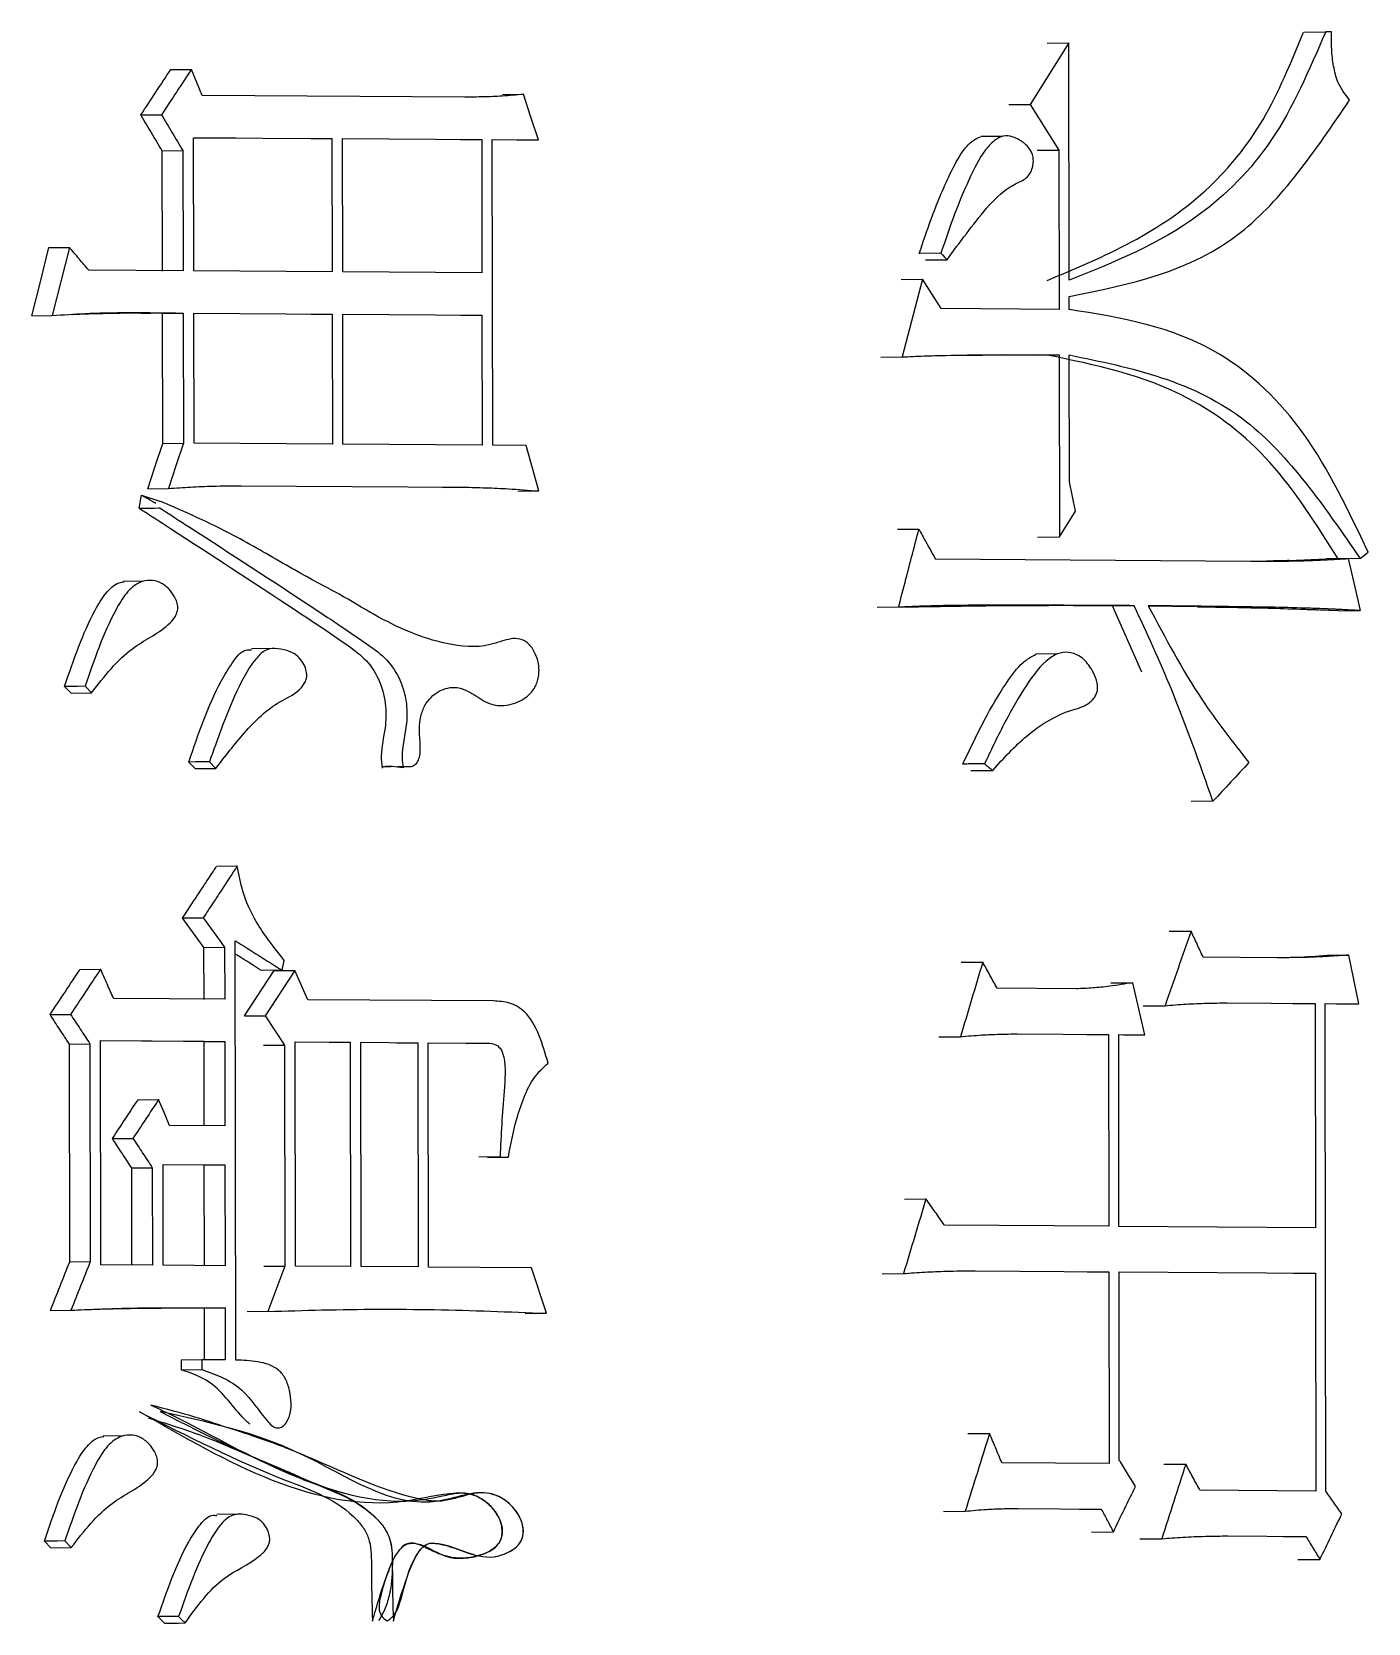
# Model space of a CAD drawing. Header units: millimetres. Extents: x 1726 to 4771, y 590 to 2743.
# Drawn here: x 3167.73 to 3172.18, y 935.71 to 941.01 of the extents above; entities that cross this region are included whole.
import ezdxf

# ---------------------------------------------------------------- set-up
doc = ezdxf.new("R2010")
doc.units = ezdxf.units.MM

msp = doc.modelspace()

# ---------------------------------------------------------------- linework, layer by layer
at = {"color": 7, "linetype": 'Continuous', "lineweight": 25}
for p, q in [((3171.9673, 941.0102), (3172.0406, 941.0108)), ((3172.0604, 941.0107), (3172.0406, 941.0108)), ((3171.1855, 940.9739), (3171.0576, 940.7693)), ((3171.1133, 940.9732), (3171.1855, 940.9739)), ((3171.1866, 940.1843), (3171.1855, 940.9739)), ((3168.1969, 940.885), (3168.2657, 940.8857)), ((3169.1758, 940.7933), (3168.3013, 940.799)), ((3169.3014, 940.8021), (3169.3714, 940.8028)), ((3170.9856, 940.7687), (3171.0576, 940.7693)), ((3171.0576, 940.7693), (3171.1523, 940.6172)), ((3168.0976, 940.7342), (3168.1663, 940.7349)), ((3168.2737, 940.215), (3168.2731, 940.6585)), ((3168.2731, 940.6585), (3168.7334, 940.6556)), ((3168.4134, 940.6565), (3168.2731, 940.6574)), ((3168.6641, 940.6549), (3168.7334, 940.6556)), ((3168.7334, 940.6556), (3168.734, 940.2121)), ((3168.7693, 940.2118), (3168.7686, 940.6553)), ((3168.7686, 940.6553), (3169.232, 940.6523)), ((3169.1621, 940.6516), (3169.232, 940.6523)), ((3169.232, 940.6523), (3169.2326, 940.2088)), ((3169.2669, 940.652), (3169.4204, 940.651)), ((3169.2684, 939.6352), (3169.2669, 940.652)), ((3169.3503, 940.6503), (3169.4204, 940.651)), ((3170.9648, 940.6628), (3170.8925, 940.6621)), ((3168.1689, 940.6148), (3168.2376, 940.6155)), ((3168.1695, 940.2146), (3168.1689, 940.6148)), ((3168.2376, 940.6155), (3168.2382, 940.2153)), ((3171.0802, 940.6165), (3171.1523, 940.6172)), ((3171.1523, 940.6172), (3171.1531, 940.0872)), ((3167.7916, 940.2927), (3167.8599, 940.2934)), ((3170.7602, 940.2739), (3170.6882, 940.2733)), ((3168.2382, 940.2153), (3167.9244, 940.2173)), ((3168.734, 940.2121), (3168.2737, 940.215)), ((3170.7085, 940.2515), (3170.7805, 940.2522)), ((3169.2326, 940.2088), (3168.7693, 940.2118)), ((3170.6275, 940.1871), (3170.6991, 940.1878)), ((3170.6991, 940.1878), (3170.6314, 939.9287)), ((3170.7604, 940.09), (3170.6991, 940.1878)), ((3171.1868, 940.0869), (3171.1867, 940.1302)), ((3167.7347, 940.0659), (3167.8029, 940.0666)), ((3168.1697, 940.074), (3168.2384, 940.0747)), ((3168.1703, 939.6413), (3168.1697, 940.074)), ((3168.2384, 940.0747), (3168.239, 939.642)), ((3168.2746, 939.6418), (3168.2739, 940.0744)), ((3168.2739, 940.0744), (3168.7342, 940.0714)), ((3168.4143, 940.0724), (3168.2739, 940.0733)), ((3168.6649, 940.0707), (3168.7342, 940.0714)), ((3168.7342, 940.0714), (3168.7349, 939.6388)), ((3168.7701, 939.6385), (3168.7695, 940.0712)), ((3168.7695, 940.0712), (3169.2328, 940.0681)), ((3169.1629, 940.0675), (3169.2328, 940.0681)), ((3169.2328, 940.0681), (3169.2334, 939.6355)), ((3171.1531, 940.0872), (3170.7604, 940.09)), ((3170.5599, 939.928), (3170.6314, 939.9287)), ((3171.0808, 939.9351), (3170.9654, 939.9354)), ((3171.0812, 939.9351), (3171.1533, 939.9357)), ((3171.1533, 939.9357), (3171.1542, 939.33)), ((3171.1876, 939.5136), (3171.187, 939.9355)), ((3168.1703, 939.6413), (3168.239, 939.642)), ((3168.7349, 939.6388), (3168.2746, 939.6418)), ((3169.2334, 939.6355), (3168.7701, 939.6385)), ((3169.3801, 939.6345), (3169.2684, 939.6352)), ((3168.1208, 939.4902), (3168.1894, 939.4909)), ((3168.4153, 939.4991), (3168.3752, 939.4993)), ((3168.4309, 939.5001), (3169.1707, 939.4953)), ((3169.1009, 939.4946), (3169.1707, 939.4953)), ((3169.352, 939.4821), (3169.4221, 939.4828)), ((3171.208, 939.4161), (3171.1876, 939.5136)), ((3168.0924, 939.4254), (3168.0995, 939.4687)), ((3168.0995, 939.4687), (3168.1646, 939.4477)), ((3171.1542, 939.33), (3171.208, 939.4161)), ((3170.6867, 939.355), (3170.6151, 939.3543)), ((3171.082, 939.3293), (3171.1542, 939.33)), ((3172.1555, 939.2576), (3172.1819, 939.2791)), ((3170.7413, 939.2573), (3171.7908, 939.2496)), ((3171.9183, 939.2512), (3172.0421, 939.2573)), ((3172.1159, 939.2579), (3172.0425, 939.2573)), ((3172.1555, 939.2576), (3172.116, 939.2573)), ((3168.1079, 939.1827), (3168.0393, 939.182)), ((3170.619, 939.0959), (3170.5475, 939.0952)), ((3171.4034, 939.101), (3171.3306, 939.1003)), ((3171.4285, 938.8796), (3171.3306, 939.1003)), ((3171.6096, 939.0975), (3171.4511, 939.0992)), ((3172.082, 939.0839), (3171.992, 939.0875)), ((3172.0824, 939.0839), (3172.1558, 939.0845)), ((3168.5357, 938.9584), (3168.4661, 938.9577)), ((3171.1488, 938.9407), (3171.0763, 938.94)), ((3167.8652, 938.8103), (3167.8438, 938.8321)), ((3167.8652, 938.8103), (3167.9335, 938.811)), ((3167.9121, 938.8328), (3167.9335, 938.811)), ((3168.2783, 938.5589), (3168.257, 938.5807)), ((3168.3259, 938.5814), (3168.3472, 938.5596)), ((3168.2783, 938.5589), (3168.3472, 938.5596)), ((3168.929, 938.5657), (3168.9132, 938.5656)), ((3168.9532, 938.5661), (3168.9828, 938.5663)), ((3170.8601, 938.5521), (3170.9323, 938.5528)), ((3171.6654, 938.4502), (3171.5927, 938.4495)), ((3168.3497, 938.234), (3168.4186, 938.2347)), ((3168.2365, 938.0616), (3168.3053, 938.0623)), ((3171.5198, 938.0173), (3171.5925, 938.0179)), ((3168.3075, 937.9638), (3168.3764, 937.9645)), ((3168.3078, 937.7907), (3168.3075, 937.9638)), ((3168.3764, 937.9645), (3168.3767, 937.7914)), ((3168.4139, 936.5905), (3168.4119, 937.9859)), ((3172.044, 937.9376), (3172.1178, 937.9383)), ((3167.8951, 937.8907), (3167.9635, 937.8914)), ((3168.4424, 937.7358), (3168.5411, 937.8866)), ((3168.5679, 937.8875), (3168.4987, 937.8868)), ((3168.6103, 937.8873), (3168.5115, 937.7365)), ((3168.5411, 937.8866), (3168.6103, 937.8873)), ((3168.5679, 937.8875), (3168.5749, 937.9199)), ((3168.6528, 937.7896), (3168.6103, 937.8873)), ((3170.8275, 937.9142), (3170.8993, 937.9148)), ((3171.8792, 937.9292), (3171.6327, 937.9311)), ((3171.326, 937.8456), (3171.3985, 937.8463)), ((3168.3767, 937.7914), (3168.0065, 937.7938)), ((3169.2711, 937.7855), (3168.6528, 937.7896)), ((3171.2103, 937.826), (3170.9469, 937.828)), ((3171.713, 937.7791), (3172.0055, 937.7769)), ((3167.7953, 937.7399), (3167.8635, 937.7406)), ((3168.4424, 937.7358), (3168.5115, 937.7365)), ((3168.5115, 937.7365), (3168.5753, 937.6387)), ((3171.4333, 937.7691), (3171.5058, 937.7698)), ((3171.9323, 937.7762), (3172.0055, 937.7769)), ((3172.0055, 937.7769), (3172.0066, 937.0305)), ((3172.0386, 937.7766), (3172.1511, 937.7758)), ((3172.0777, 937.7751), (3172.1511, 937.7758)), ((3171.0147, 937.676), (3171.3181, 937.6738)), ((3171.2458, 937.6731), (3171.3181, 937.6738)), ((3171.3181, 937.6738), (3171.3191, 937.0356)), ((3171.3517, 937.6736), (3171.439, 937.6729)), ((3171.3527, 937.0354), (3171.3517, 937.6736)), ((3171.3665, 937.6723), (3171.439, 937.6729)), ((3167.8598, 937.6421), (3167.9281, 937.6428)), ((3167.8608, 936.9174), (3167.8598, 937.6421)), ((3167.9281, 937.6428), (3167.9291, 936.9181)), ((3167.9638, 937.6534), (3168.3769, 937.6508)), ((3167.9649, 936.9071), (3167.9638, 937.6534)), ((3168.308, 937.6501), (3167.9638, 937.6523)), ((3168.308, 937.6501), (3168.3769, 937.6508)), ((3168.3084, 937.37), (3168.308, 937.6501)), ((3168.3769, 937.6508), (3168.3773, 937.3696)), ((3168.5061, 937.638), (3168.5753, 937.6387)), ((3168.5753, 937.6387), (3168.5763, 936.9031)), ((3168.6117, 936.9029), (3168.6106, 937.6493)), ((3168.6106, 937.6493), (3168.7941, 937.6481)), ((3168.7247, 937.6474), (3168.7941, 937.6481)), ((3168.7941, 937.6481), (3168.7952, 936.9017)), ((3168.8304, 936.9015), (3168.8293, 937.6479)), ((3168.8293, 937.6479), (3169.0192, 937.6466)), ((3168.9495, 937.6459), (3169.0192, 937.6466)), ((3169.0192, 937.6466), (3169.0202, 936.9002)), ((3169.0542, 937.6464), (3169.2503, 937.6451)), ((3169.0553, 936.9), (3169.0542, 937.6464)), ((3169.1803, 937.6444), (3169.0542, 937.6452)), ((3169.1806, 937.6444), (3169.2507, 937.6451)), ((3170.7533, 937.6659), (3170.8251, 937.6666)), ((3168.0881, 937.4568), (3168.1567, 937.4575)), ((3168.3773, 937.3696), (3168.1925, 937.3707)), ((3168.0029, 937.3275), (3168.0714, 937.3282)), ((3169.2928, 937.2662), (3169.2228, 937.2655)), ((3169.2507, 937.2653), (3169.3207, 937.266)), ((3169.2928, 937.2662), (3169.3207, 937.266)), ((3168.0671, 937.2298), (3168.1357, 937.2305)), ((3168.0676, 936.9064), (3168.0671, 937.2298)), ((3168.1357, 937.2305), (3168.1362, 936.906)), ((3168.1718, 936.9058), (3168.1713, 937.2411)), ((3168.1713, 937.2411), (3168.3775, 937.2398)), ((3168.3086, 937.2391), (3168.1713, 937.2399)), ((3168.3086, 937.2391), (3168.3775, 937.2398)), ((3168.3091, 936.9049), (3168.3086, 937.2391)), ((3168.3775, 937.2398), (3168.378, 936.9044)), ((3170.6387, 937.1259), (3170.7103, 937.1266)), ((3171.3191, 937.0356), (3170.7716, 937.0396)), ((3172.0066, 937.0305), (3171.3527, 937.0354)), ((3167.8608, 936.9174), (3167.9291, 936.9181)), ((3168.1362, 936.906), (3167.9649, 936.9071)), ((3168.378, 936.9044), (3168.1718, 936.9058)), ((3168.5072, 936.9024), (3168.5763, 936.9031)), ((3168.5763, 936.9031), (3168.52, 936.7521)), ((3168.7952, 936.9017), (3168.6117, 936.9029)), ((3169.0202, 936.9002), (3168.8304, 936.9015)), ((3169.398, 936.8977), (3169.0553, 936.9)), ((3169.447, 936.7459), (3169.398, 936.8977)), ((3170.5643, 936.8776), (3170.6358, 936.8783)), ((3170.8737, 936.8874), (3171.3193, 936.8842)), ((3171.2469, 936.8835), (3171.3193, 936.8842)), ((3171.3193, 936.8842), (3171.3202, 936.246)), ((3171.3529, 936.8839), (3172.0068, 936.8791)), ((3171.3538, 936.2566), (3171.3529, 936.8839)), ((3171.9336, 936.8784), (3172.0068, 936.8791)), ((3172.0068, 936.8791), (3172.0078, 936.1543)), ((3167.7967, 936.7556), (3167.865, 936.7563)), ((3168.3093, 936.7631), (3168.237, 936.7634)), ((3168.3782, 936.7638), (3168.3093, 936.7631)), ((3168.3095, 936.5912), (3168.3093, 936.7631)), ((3168.3782, 936.7638), (3168.3784, 936.5907)), ((3168.52, 936.7521), (3168.4509, 936.7514)), ((3169.3768, 936.7453), (3169.447, 936.7459)), ((3168.3003, 936.5912), (3168.2315, 936.5905)), ((3168.2315, 936.5905), (3168.2316, 936.5581)), ((3168.3003, 936.5912), (3168.3003, 936.5588)), ((3168.3784, 936.5907), (3168.3003, 936.5912)), ((3168.2316, 936.5581), (3168.3003, 936.5588)), ((3168.5547, 936.3644), (3168.5551, 936.3644)), ((3168.0406, 936.3383), (3167.9722, 936.3376)), ((3170.8501, 936.3456), (3170.9219, 936.3462)), ((3171.3202, 936.246), (3170.9627, 936.2486)), ((3171.5023, 936.2434), (3171.575, 936.2441)), ((3172.0078, 936.1543), (3171.6219, 936.1572)), ((3170.7692, 936.0865), (3170.8409, 936.0872)), ((3171.017, 936.0968), (3171.2935, 936.0947)), ((3171.2212, 936.0941), (3171.2935, 936.0947)), ((3168.4193, 936.0772), (3168.3503, 936.0765)), ((3167.7979, 935.9659), (3167.7764, 935.9877)), ((3167.8446, 935.9884), (3167.8661, 935.9666)), ((3171.2616, 936.0181), (3171.334, 936.0187)), ((3171.4225, 935.9952), (3171.495, 935.9959)), ((3171.7155, 936.0051), (3171.9749, 936.0031)), ((3171.9017, 936.0025), (3171.9749, 936.0031)), ((3167.7979, 935.9659), (3167.8661, 935.9666)), ((3171.9482, 935.9264), (3172.0214, 935.9271)), ((3168.176, 935.7147), (3168.1546, 935.7365))]:
    msp.add_line(p, q, dxfattribs=at)
at = {"color": 7, "linetype": 'Continuous', "lineweight": 25, "flags": 128}
for points in [[(3168.3013, 940.799), (3168.2835, 940.8424), (3168.2657, 940.8857)], [(3169.4204, 940.651), (3169.3959, 940.7269), (3169.3714, 940.8028)], [(3167.7347, 940.0659), (3167.7632, 940.1793), (3167.7916, 940.2927)], [(3167.8599, 940.2934), (3167.8314, 940.18), (3167.8029, 940.0666)], [(3170.7602, 940.2739), (3170.7654, 940.2684), (3170.7729, 940.2603), (3170.7805, 940.2522)], [(3168.1208, 939.4902), (3168.1455, 939.5657), (3168.1703, 939.6413)], [(3168.239, 939.642), (3168.2142, 939.5664), (3168.1894, 939.4909)], [(3169.4221, 939.4828), (3169.4011, 939.5586), (3169.3801, 939.6345)], [(3168.0924, 939.4254), (3168.1233, 939.4257), (3168.1421, 939.4259), (3168.161, 939.4261)], [(3172.1159, 939.2579), (3172.1268, 939.2105), (3172.1377, 939.1631), (3172.1558, 939.0845)], [(3167.9121, 938.8328), (3167.8867, 938.8325), (3167.8652, 938.8323), (3167.8438, 938.8321)], [(3168.3259, 938.5814), (3168.3008, 938.5811), (3168.2789, 938.5809), (3168.257, 938.5807)], [(3172.1511, 937.7758), (3172.1344, 937.857), (3172.1178, 937.9383)], [(3171.439, 937.6729), (3171.4187, 937.7596), (3171.3985, 937.8463)], [(3172.0409, 936.1541), (3172.04, 936.7879), (3172.0386, 937.7766)], [(3168.1925, 937.3707), (3168.1746, 937.4141), (3168.1567, 937.4575)], [(3167.8446, 935.9884), (3167.8193, 935.9881), (3167.7978, 935.9879), (3167.7764, 935.9877)], [(3168.2233, 935.7372), (3168.1978, 935.737), (3168.1762, 935.7367), (3168.1546, 935.7365)], [(3168.176, 935.7147), (3168.2014, 935.715), (3168.2231, 935.7152), (3168.2447, 935.7154)], [(3168.2233, 935.7372), (3168.234, 935.7263), (3168.2447, 935.7154)]]:
    msp.add_lwpolyline(points, dxfattribs=at)
at = {"color": 7, "linetype": 'Continuous', "lineweight": 25}
for points, knots in [([(3171.1141, 940.1836), (3171.3035, 940.2628), (3171.5696, 940.3741), (3171.8438, 940.7095), (3171.9255, 940.9091), (3171.9669, 941.0102)], [0, 0, 0, 0, 0.549349, 0.771863, 1, 1, 1, 1]), ([(3172.0406, 941.0108), (3171.9859, 940.8843), (3171.8781, 940.6347), (3171.5791, 940.3406), (3171.3348, 940.2433), (3171.1866, 940.1843)], [0, 0, 0, 0, 0.288413, 0.568681, 1, 1, 1, 1]), ([(3172.1203, 940.7831), (3172.1057, 940.8019), (3172.0814, 940.8333), (3172.0657, 940.8967), (3172.0593, 940.9532), (3172.0601, 940.9915), (3172.0604, 941.0107)], [0, 0, 0, 0, 0.328875, 0.550213, 0.774687, 1, 1, 1, 1]), ([(3168.0976, 940.7342), (3168.1142, 940.7594), (3168.1473, 940.8096), (3168.1804, 940.8599), (3168.1969, 940.885)], [0, 0, 0, 0, 0.499999, 1, 1, 1, 1]), ([(3168.2657, 940.8857), (3168.2491, 940.8606), (3168.216, 940.8103), (3168.1828, 940.7601), (3168.1663, 940.7349)], [0, 0, 0, 0, 0.499999, 1, 1, 1, 1]), ([(3169.3714, 940.8028), (3169.3474, 940.8006), (3169.303, 940.7966), (3169.2377, 940.794), (3169.1965, 940.7935), (3169.1758, 940.7933)], [0, 0, 0, 0, 0.368696, 0.68428, 1, 1, 1, 1]), ([(3171.1867, 940.1302), (3171.3881, 940.1705), (3171.7519, 940.2432), (3172.0066, 940.6164), (3172.1203, 940.7831)], [0, 0, 0, 0, 0.55346, 1, 1, 1, 1]), ([(3168.1689, 940.6148), (3168.157, 940.6347), (3168.1333, 940.6745), (3168.1095, 940.7143), (3168.0976, 940.7342)], [0, 0, 0, 0, 0.5, 1, 1, 1, 1]), ([(3168.1663, 940.7349), (3168.1782, 940.715), (3168.2019, 940.6752), (3168.2257, 940.6354), (3168.2376, 940.6155)], [0, 0, 0, 0, 0.5, 1, 1, 1, 1]), ([(3170.6882, 940.2732), (3170.701, 940.3114), (3170.7315, 940.4022), (3170.7794, 940.5182), (3170.8256, 940.6072), (3170.8622, 940.6485), (3170.8834, 940.6577), (3170.8923, 940.6615)], [0, 0, 0, 0, 0.254542, 0.605008, 0.809674, 0.920095, 1, 1, 1, 1]), ([(3170.7805, 940.2522), (3170.7858, 940.2596), (3170.8123, 940.2964), (3170.8827, 940.3889), (3170.9621, 940.4895), (3171.0386, 940.5174), (3171.0575, 940.539), (3171.0655, 940.5586), (3171.0685, 940.5793), (3171.0666, 940.5984), (3171.0595, 940.6163), (3171.0418, 940.6383), (3171.0151, 940.6556), (3170.9825, 940.6682), (3170.9482, 940.659), (3170.9024, 940.6184), (3170.8559, 940.5277), (3170.8053, 940.4077), (3170.7753, 940.3187), (3170.7602, 940.2739)], [0, 0, 0, 0, 0.025946, 0.129765, 0.338783, 0.385933, 0.404152, 0.422428, 0.440778, 0.454644, 0.468541, 0.48998, 0.535407, 0.570955, 0.607001, 0.655235, 0.757864, 0.878395, 1, 1, 1, 1]), ([(3167.9244, 940.2173), (3167.9136, 940.23), (3167.8921, 940.2553), (3167.8706, 940.2807), (3167.8599, 940.2934)], [0, 0, 0, 0, 0.5, 1, 1, 1, 1]), ([(3167.8029, 940.0666), (3167.8393, 940.0691), (3167.8802, 940.072), (3167.9234, 940.0738), (3167.9348, 940.0742), (3167.9461, 940.0746), (3167.9598, 940.075), (3167.9734, 940.0754), (3167.987, 940.0757), (3168.0006, 940.0759), (3168.0143, 940.0761), (3168.0279, 940.0763), (3168.0415, 940.0764), (3168.0551, 940.0765), (3168.0687, 940.0765), (3168.0823, 940.0765), (3168.096, 940.0764), (3168.1096, 940.0763), (3168.1232, 940.0762), (3168.1368, 940.0761), (3168.1481, 940.076), (3168.1571, 940.0759), (3168.1639, 940.0758), (3168.1707, 940.0757), (3168.1775, 940.0756), (3168.1843, 940.0755), (3168.1911, 940.0754), (3168.1979, 940.0753), (3168.2047, 940.0752), (3168.2115, 940.0751), (3168.2183, 940.075), (3168.2272, 940.0748), (3168.2339, 940.0747), (3168.2384, 940.0747)], [0, 0, 0, 0, 0.250151, 0.281419, 0.297053, 0.328322, 0.35959, 0.390858, 0.422126, 0.453395, 0.484663, 0.515931, 0.5472, 0.578468, 0.609736, 0.641004, 0.672273, 0.703541, 0.734809, 0.766077, 0.797346, 0.81298, 0.828614, 0.844248, 0.859882, 0.875516, 0.891151, 0.906785, 0.922419, 0.938053, 0.953687, 0.969321, 1, 1, 1, 1]), ([(3167.868, 940.0706), (3167.868, 940.0706), (3167.8677, 940.0705), (3167.8935, 940.0714), (3168.018, 940.076), (3168.0885, 940.0751), (3168.1304, 940.0746)], [0, 0, 0, 0, 0.001974, 0.024024, 0.419645, 1, 1, 1, 1]), ([(3172.1819, 939.2791), (3172.1163, 939.4176), (3171.9871, 939.6905), (3171.6436, 940.0135), (3171.359, 940.0592), (3171.1868, 940.0869)], [0, 0, 0, 0, 0.289357, 0.569882, 1, 1, 1, 1]), ([(3170.6314, 939.9287), (3170.6556, 939.93), (3170.6918, 939.932), (3170.7763, 939.9343), (3170.8607, 939.9358), (3170.9359, 939.936), (3170.9644, 939.9361), (3170.9719, 939.9361), (3170.9794, 939.9361), (3170.9884, 939.9361), (3170.9974, 939.9362), (3171.005, 939.9362), (3171.0125, 939.9362), (3171.02, 939.9362), (3171.029, 939.9362), (3171.038, 939.9361), (3171.047, 939.9361), (3171.0545, 939.9361), (3171.062, 939.9361), (3171.0695, 939.9361), (3171.0785, 939.936), (3171.086, 939.936), (3171.0919, 939.936), (3171.0964, 939.936), (3171.1009, 939.936), (3171.1054, 939.9359), (3171.1099, 939.9359), (3171.1144, 939.9359), (3171.1189, 939.9359), (3171.1234, 939.9359), (3171.1279, 939.9359), (3171.1324, 939.9358), (3171.1361, 939.9358), (3171.1399, 939.9358), (3171.1454, 939.9358), (3171.1501, 939.9358), (3171.1533, 939.9357)], [0, 0, 0, 0, 0.138343, 0.207516, 0.484205, 0.622549, 0.639842, 0.648489, 0.665782, 0.683074, 0.700367, 0.71766, 0.726307, 0.7436, 0.760893, 0.778185, 0.795478, 0.812771, 0.821418, 0.838711, 0.856004, 0.873296, 0.881943, 0.890589, 0.899236, 0.907882, 0.916529, 0.925175, 0.933822, 0.942468, 0.951115, 0.959761, 0.968407, 0.972731, 0.981377, 1, 1, 1, 1]), ([(3170.8174, 939.9342), (3170.8432, 939.9345), (3170.8843, 939.9352), (3170.917, 939.9354), (3170.9418, 939.9355), (3170.9562, 939.9355), (3170.9662, 939.9355)], [0, 0, 0, 0, 0.402981, 0.641246, 0.750405, 1, 1, 1, 1]), ([(3172.0817, 939.257), (3172.01, 939.3709), (3171.8684, 939.596), (3171.536, 939.8491), (3171.2737, 939.9024), (3171.1145, 939.9348)], [0, 0, 0, 0, 0.287054, 0.56721, 1, 1, 1, 1]), ([(3171.187, 939.9355), (3171.3947, 939.8929), (3171.7706, 939.8158), (3172.0366, 939.4301), (3172.1555, 939.2576)], [0, 0, 0, 0, 0.552698, 1, 1, 1, 1]), ([(3168.1894, 939.4909), (3168.2139, 939.4926), (3168.2629, 939.4962), (3168.3434, 939.4994), (3168.3994, 939.4999), (3168.4309, 939.5001)], [0, 0, 0, 0, 0.303893, 0.607799, 1, 1, 1, 1]), ([(3169.1707, 939.4953), (3169.1957, 939.4948), (3169.2457, 939.4938), (3169.3295, 939.4898), (3169.3883, 939.4853), (3169.4221, 939.4828)], [0, 0, 0, 0, 0.297543, 0.595099, 1, 1, 1, 1]), ([(3168.0924, 939.4254), (3168.1269, 939.4031), (3168.2993, 939.2914), (3168.532, 939.1394), (3168.749, 938.9959), (3168.8496, 938.9227), (3168.8951, 938.8523), (3168.9155, 938.7703), (3168.912, 938.6857), (3168.8942, 938.619), (3168.899, 938.5737), (3168.9004, 938.5602)], [0, 0, 0, 0, 0.1014744, 0.5073486, 0.6876047, 0.7490196, 0.8112742, 0.8658075, 0.9121655, 0.9736821, 1, 1, 1, 1]), ([(3168.1473, 939.4414), (3168.1431, 939.4437), (3168.1309, 939.4507), (3168.1162, 939.459), (3168.1044, 939.4658), (3168.1007, 939.4679), (3168.0995, 939.4687)], [0, 0, 0, 0, 0.26091, 0.769342, 0.919392, 1, 1, 1, 1]), ([(3168.1581, 939.4279), (3168.1926, 939.4056), (3168.3651, 939.2941), (3168.5985, 939.1429), (3168.8156, 938.9978), (3168.9172, 938.9255), (3168.9615, 938.8588), (3168.9831, 938.7826), (3168.9848, 938.6943), (3168.9627, 938.6226), (3168.9687, 938.5723), (3168.9701, 938.5608)], [0, 0, 0, 0, 0.101091, 0.505417, 0.686144, 0.747623, 0.809949, 0.856214, 0.902538, 0.977672, 1, 1, 1, 1]), ([(3168.9828, 938.5663), (3168.9877, 938.5657), (3168.9977, 938.5644), (3169.0094, 938.5711), (3169.0172, 938.5791), (3169.0234, 938.5902), (3169.0286, 938.6141), (3169.027, 938.6446), (3169.0252, 938.6722), (3169.0239, 938.7), (3169.0274, 938.7328), (3169.0415, 938.7694), (3169.0632, 938.7982), (3169.0898, 938.8174), (3169.1189, 938.8283), (3169.159, 938.8311), (3169.2065, 938.8061), (3169.2606, 938.7675), (3169.3231, 938.7675), (3169.3732, 938.788), (3169.4031, 938.818), (3169.4151, 938.8415), (3169.4207, 938.8607), (3169.4231, 938.8812), (3169.4221, 938.9026), (3169.4174, 938.9237), (3169.4097, 938.9434), (3169.3998, 938.9609), (3169.3879, 938.9747), (3169.3741, 938.9846), (3169.3441, 938.9963), (3169.3047, 938.9852), (3169.2256, 938.9588), (3169.078, 938.9722), (3168.9115, 939.0455), (3168.7695, 939.1341), (3168.6942, 939.1732), (3168.6563, 939.1937), (3168.6451, 939.1998), (3168.6414, 939.2018), (3168.6386, 939.2034), (3168.6332, 939.2065), (3168.6131, 939.2178), (3168.5366, 939.2609), (3168.3867, 939.3506), (3168.2457, 939.4123), (3168.1646, 939.4477)], [0, 0, 0, 0, 0.00737, 0.015009, 0.018555, 0.022128, 0.030111, 0.045178, 0.055064, 0.060343, 0.075509, 0.090437, 0.104896, 0.120548, 0.135595, 0.150698, 0.180779, 0.211233, 0.242231, 0.273349, 0.290015, 0.297441, 0.304692, 0.312416, 0.319982, 0.327794, 0.336224, 0.34425, 0.351944, 0.359644, 0.367692, 0.398957, 0.418859, 0.492604, 0.619034, 0.682459, 0.727701, 0.740175, 0.743874, 0.745883, 0.74615, 0.748384, 0.7547, 0.77878, 0.872725, 1, 1, 1, 1]), ([(3170.619, 939.0959), (3170.6272, 939.1273), (3170.6426, 939.1862), (3170.6652, 939.2726), (3170.6795, 939.3275), (3170.6867, 939.355)], [0, 0, 0, 0, 0.364009, 0.682004, 1, 1, 1, 1]), ([(3170.6867, 939.355), (3170.6941, 939.3418), (3170.7068, 939.319), (3170.725, 939.2864), (3170.7358, 939.267), (3170.7413, 939.2573)], [0, 0, 0, 0, 0.404151, 0.702075, 1, 1, 1, 1]), ([(3171.7908, 939.2496), (3171.821, 939.2494), (3171.8588, 939.2492), (3171.9003, 939.2495), (3171.9135, 939.2496), (3171.9211, 939.2497), (3171.9267, 939.2498), (3171.9324, 939.2499), (3171.9371, 939.25), (3171.9418, 939.2501), (3171.9465, 939.2502), (3171.9522, 939.2503), (3171.9578, 939.2505), (3171.9625, 939.2506), (3171.9672, 939.2508), (3171.9719, 939.2509), (3171.9776, 939.2511), (3171.9832, 939.2513), (3171.9889, 939.2515), (3171.9936, 939.2517), (3171.9983, 939.2519), (3172.003, 939.2521), (3172.0086, 939.2523), (3172.0133, 939.2525), (3172.018, 939.2527), (3172.0227, 939.2529), (3172.0284, 939.2532), (3172.034, 939.2535), (3172.0387, 939.2537), (3172.0434, 939.254), (3172.0481, 939.2542), (3172.0537, 939.2545), (3172.0594, 939.2548), (3172.064, 939.255), (3172.0687, 939.2553), (3172.0734, 939.2555), (3172.0791, 939.2558), (3172.0847, 939.2562), (3172.0894, 939.2564), (3172.0941, 939.2567), (3172.0988, 939.257), (3172.1044, 939.2573), (3172.1101, 939.2576), (3172.114, 939.2578), (3172.1159, 939.2579)], [0, 0, 0, 0, 0.278068, 0.347585, 0.382343, 0.399722, 0.417101, 0.434481, 0.45186, 0.460549, 0.477929, 0.495308, 0.512687, 0.530066, 0.538756, 0.556135, 0.573514, 0.590893, 0.608273, 0.625652, 0.634341, 0.651721, 0.6691, 0.686479, 0.695168, 0.712548, 0.729927, 0.747306, 0.764685, 0.773375, 0.790754, 0.808133, 0.825512, 0.842892, 0.851581, 0.86896, 0.88634, 0.903719, 0.921098, 0.929788, 0.947167, 0.964546, 0.982273, 1, 1, 1, 1]), ([(3171.9188, 939.251), (3171.9121, 939.2508), (3171.9, 939.2504), (3171.866, 939.2497), (3171.8507, 939.2495), (3171.8433, 939.2494)], [0, 0, 0, 0, 0.393875, 0.706291, 1, 1, 1, 1]), ([(3167.8438, 938.8321), (3167.8738, 938.9204), (3167.9115, 939.0312), (3167.9783, 939.1425), (3168.0135, 939.1767), (3168.0363, 939.1799), (3168.0418, 939.1807)], [0, 0, 0, 0, 0.632976, 0.794717, 0.950102, 1, 1, 1, 1]), ([(3167.9335, 938.811), (3167.9763, 938.8658), (3168.0519, 938.9628), (3168.1604, 939.0087), (3168.2079, 939.0562), (3168.2181, 939.0765), (3168.2216, 939.0945), (3168.2181, 939.1137), (3168.2082, 939.1351), (3168.19, 939.1596), (3168.1621, 939.1807), (3168.1277, 939.187), (3168.0875, 939.1797), (3168.0467, 939.144), (3167.98, 939.0309), (3167.9422, 938.9206), (3167.9121, 938.8328)], [0, 0, 0, 0, 0.2075295, 0.3673728, 0.400836, 0.4166703, 0.4313543, 0.448141, 0.4666945, 0.4972478, 0.5384637, 0.5785486, 0.6199587, 0.6821442, 0.7468476, 1, 1, 1, 1]), ([(3171.4034, 939.101), (3171.3604, 939.1013), (3171.312, 939.1015), (3171.2608, 939.1018), (3171.2474, 939.1019), (3171.2366, 939.1019), (3171.2231, 939.102), (3171.2096, 939.1021), (3171.1881, 939.1021), (3171.1665, 939.1022), (3171.1395, 939.1023), (3171.1179, 939.1024), (3171.0909, 939.1025), (3171.0692, 939.1025), (3171.0314, 939.1026), (3170.9935, 939.1025), (3170.9393, 939.1027), (3170.8625, 939.1023), (3170.7854, 939.1018), (3170.7244, 939.1001), (3170.7023, 939.0993), (3170.6856, 939.0987), (3170.6717, 939.0981), (3170.6606, 939.0977), (3170.6495, 939.0972), (3170.6356, 939.0966), (3170.6245, 939.0961), (3170.619, 939.0959)], [0, 0, 0, 0, 0.165615, 0.186317, 0.196668, 0.21737, 0.227722, 0.248424, 0.269126, 0.31053, 0.331232, 0.372636, 0.393338, 0.434742, 0.455444, 0.538253, 0.579657, 0.662465, 0.831215, 0.873409, 0.894506, 0.915603, 0.9367, 0.947248, 0.957797, 0.978898, 1, 1, 1, 1]), ([(3170.6302, 939.0964), (3170.7282, 939.0982), (3170.8521, 939.1006), (3170.9709, 939.1015), (3171.0383, 939.1017), (3171.0877, 939.1015), (3171.1194, 939.1015)], [0, 0, 0, 0, 0.527434, 0.667374, 0.786114, 1, 1, 1, 1]), ([(3171.3306, 939.1003), (3171.2876, 939.1006), (3171.2163, 939.101), (3171.1448, 939.1013), (3171.1165, 939.1014)], [0, 0, 0, 0, 0.603655, 1, 1, 1, 1]), ([(3171.6654, 938.4502), (3171.6211, 938.5759), (3171.5422, 938.8), (3171.4457, 939.0092), (3171.4034, 939.101)], [0, 0, 0, 0, 0.561153, 1, 1, 1, 1]), ([(3172.1558, 939.0845), (3172.1508, 939.0848), (3172.1408, 939.0854), (3172.1282, 939.086), (3172.1157, 939.0867), (3172.1056, 939.0872), (3172.0931, 939.0879), (3172.0831, 939.0884), (3172.0705, 939.089), (3172.0605, 939.0895), (3172.0479, 939.09), (3172.0378, 939.0905), (3172.0278, 939.0909), (3172.0177, 939.0913), (3172.0001, 939.0919), (3171.9448, 939.0936), (3171.8843, 939.0954), (3171.7934, 939.0967), (3171.7378, 939.0975), (3171.6872, 939.0981), (3171.6745, 939.0983), (3171.6644, 939.0984), (3171.6543, 939.0985), (3171.6441, 939.0987), (3171.6315, 939.0988), (3171.6213, 939.0989), (3171.6087, 939.0991), (3171.5985, 939.0992), (3171.5858, 939.0993), (3171.5757, 939.0994), (3171.563, 939.0995), (3171.5528, 939.0996), (3171.5427, 939.0997), (3171.5325, 939.0999), (3171.5224, 939.1), (3171.5135, 939.1), (3171.5071, 939.1001), (3171.502, 939.1002), (3171.4957, 939.1002), (3171.4906, 939.1003), (3171.4855, 939.1003), (3171.4804, 939.1004), (3171.4753, 939.1004), (3171.469, 939.1005), (3171.4639, 939.1005), (3171.4573, 939.1006), (3171.4532, 939.1006), (3171.4503, 939.1007)], [0, 0, 0, 0, 0.021479, 0.042959, 0.053699, 0.075178, 0.085918, 0.107397, 0.118137, 0.139616, 0.150356, 0.171836, 0.182575, 0.193315, 0.214795, 0.257754, 0.42959, 0.472549, 0.644384, 0.665864, 0.687343, 0.698083, 0.708823, 0.730302, 0.741042, 0.762521, 0.773261, 0.79474, 0.80548, 0.82696, 0.837699, 0.859179, 0.869918, 0.880658, 0.902138, 0.912877, 0.918247, 0.928987, 0.934357, 0.945097, 0.950466, 0.955836, 0.966576, 0.971946, 0.982686, 0.988055, 1, 1, 1, 1]), ([(3171.4503, 939.1007), (3171.5071, 938.9938), (3171.6078, 938.8042), (3171.7312, 938.6473), (3171.7851, 938.5789)], [0, 0, 0, 0, 0.563978, 1, 1, 1, 1]), ([(3171.6143, 939.0975), (3171.6943, 939.0962), (3171.8129, 939.0944), (3171.9372, 939.0903), (3171.9922, 939.0884), (3172.0116, 939.0876), (3172.015, 939.0875), (3172.0152, 939.0875), (3172.0152, 939.0875), (3172.0152, 939.0875)], [0, 0, 0, 0, 0.560817, 0.830641, 0.959416, 0.996708, 0.998332, 0.999698, 1, 1, 1, 1]), ([(3168.257, 938.5807), (3168.2892, 938.6752), (3168.3296, 938.7938), (3168.3997, 938.9089), (3168.4341, 938.9563), (3168.4592, 938.9541), (3168.4655, 938.9536)], [0, 0, 0, 0, 0.630741, 0.790915, 0.947573, 1, 1, 1, 1]), ([(3168.3472, 938.5596), (3168.3782, 938.5998), (3168.4433, 938.6842), (3168.5363, 938.7753), (3168.6112, 938.8054), (3168.638, 938.8353), (3168.6466, 938.8512), (3168.65, 938.8654), (3168.6493, 938.881), (3168.6431, 938.9012), (3168.6297, 938.9234), (3168.6061, 938.9456), (3168.5724, 938.9543), (3168.5384, 938.9616), (3168.5046, 938.9511), (3168.4581, 938.9006), (3168.3948, 938.7762), (3168.352, 938.6553), (3168.3259, 938.5814)], [0, 0, 0, 0, 0.1451241, 0.3042518, 0.3833225, 0.4061103, 0.4207187, 0.4315266, 0.4423636, 0.4582385, 0.4844947, 0.5122762, 0.5534085, 0.5992582, 0.6287078, 0.6681158, 0.7973174, 1, 1, 1, 1]), ([(3170.9323, 938.5528), (3170.9691, 938.5932), (3171.0519, 938.6841), (3171.1597, 938.7457), (3171.2312, 938.7636), (3171.2525, 938.7762), (3171.2672, 938.789), (3171.2773, 938.8054), (3171.2815, 938.8189), (3171.282, 938.8352), (3171.2769, 938.859), (3171.2608, 938.8927), (3171.2328, 938.9291), (3171.1942, 938.9471), (3171.1554, 938.9463), (3171.1013, 938.9157), (3171.0399, 938.8336), (3170.9718, 938.7144), (3170.9285, 938.6235), (3170.906, 938.5764), (3170.9051, 938.5746)], [0, 0, 0, 0, 0.148093, 0.332862, 0.364698, 0.380614, 0.406973, 0.418965, 0.429085, 0.43924, 0.454283, 0.483092, 0.528609, 0.572041, 0.609672, 0.651115, 0.755731, 0.873051, 0.995164, 1, 1, 1, 1]), ([(3170.833, 938.574), (3170.8591, 938.6289), (3170.906, 938.7272), (3170.975, 938.843), (3171.03, 938.9147), (3171.0643, 938.9329), (3171.0761, 938.9392)], [0, 0, 0, 0, 0.388028, 0.693765, 0.893793, 1, 1, 1, 1]), ([(3170.9051, 938.5746), (3170.8991, 938.5746), (3170.8871, 938.5745), (3170.869, 938.5743), (3170.8511, 938.5741), (3170.8392, 938.574), (3170.8333, 938.574)], [0, 0, 0, 0, 0.251199, 0.502399, 0.753599, 1, 1, 1, 1]), ([(3170.9051, 938.5746), (3170.9075, 938.5728), (3170.9131, 938.5682), (3170.9222, 938.5609), (3170.9289, 938.5555), (3170.9323, 938.5528)], [0, 0, 0, 0, 0.256452, 0.628226, 1, 1, 1, 1]), ([(3171.7851, 938.5789), (3171.7651, 938.5574), (3171.7253, 938.5145), (3171.6854, 938.4716), (3171.6654, 938.4502)], [0, 0, 0, 0, 0.5, 1, 1, 1, 1]), ([(3168.9003, 938.5657), (3168.9003, 938.5657), (3168.9001, 938.5657), (3168.9, 938.5657), (3168.9, 938.5657), (3168.9022, 938.5657), (3168.9159, 938.5658), (3168.9255, 938.5659), (3168.9293, 938.5659)], [0, 0, 0, 0, 0.008543, 0.014075, 0.017788, 0.019127, 0.609181, 1, 1, 1, 1]), ([(3168.9701, 938.5608), (3168.9581, 938.5627), (3168.9372, 938.5661), (3168.9145, 938.5661), (3168.9033, 938.564), (3168.9008, 938.5622), (3168.9004, 938.5611), (3168.9004, 938.5606), (3168.9004, 938.5603), (3168.9004, 938.5602)], [0, 0, 0, 0, 0.493604, 0.861876, 0.955662, 0.982084, 0.991539, 0.995796, 1, 1, 1, 1]), ([(3168.2365, 938.0616), (3168.2528, 938.0865), (3168.2799, 938.1276), (3168.3176, 938.1851), (3168.339, 938.2177), (3168.3497, 938.234)], [0, 0, 0, 0, 0.432843, 0.716421, 1, 1, 1, 1]), ([(3168.4186, 938.2347), (3168.4023, 938.2098), (3168.3752, 938.1687), (3168.3375, 938.1112), (3168.316, 938.0786), (3168.3053, 938.0623)], [0, 0, 0, 0, 0.43259, 0.716295, 1, 1, 1, 1]), ([(3168.5749, 937.9199), (3168.5518, 937.9492), (3168.5135, 937.9977), (3168.4657, 938.0737), (3168.4343, 938.1497), (3168.4239, 938.2062), (3168.4186, 938.2346)], [0, 0, 0, 0, 0.333781, 0.552151, 0.77417, 1, 1, 1, 1]), ([(3168.3075, 937.9638), (3168.2957, 937.9801), (3168.272, 938.0127), (3168.2483, 938.0453), (3168.2365, 938.0616)], [0, 0, 0, 0, 0.4999996, 1, 1, 1, 1]), ([(3168.3053, 938.0623), (3168.3171, 938.046), (3168.3409, 938.0134), (3168.3646, 937.9808), (3168.3764, 937.9645)], [0, 0, 0, 0, 0.499999, 1, 1, 1, 1]), ([(3171.5925, 938.0179), (3171.578, 937.9766), (3171.5492, 937.8939), (3171.5203, 937.8111), (3171.5058, 937.7698)], [0, 0, 0, 0, 0.499999, 1, 1, 1, 1]), ([(3171.6327, 937.9311), (3171.626, 937.9456), (3171.6126, 937.9745), (3171.5992, 938.0035), (3171.5925, 938.0179)], [0, 0, 0, 0, 0.500001, 1, 1, 1, 1]), ([(3168.4119, 937.9859), (3168.4379, 937.9695), (3168.4899, 937.9367), (3168.5419, 937.9039), (3168.5679, 937.8875)], [0, 0, 0, 0, 0.5, 1, 1, 1, 1]), ([(3168.4987, 937.8868), (3168.4728, 937.9032), (3168.4439, 937.9215), (3168.4149, 937.9398), (3168.4119, 937.9417)], [0, 0, 0, 0, 0.897109, 1, 1, 1, 1]), ([(3172.1178, 937.9383), (3172.095, 937.9366), (3172.0495, 937.9333), (3171.97, 937.9298), (3171.9131, 937.9295), (3171.8792, 937.9292)], [0, 0, 0, 0, 0.287152, 0.574316, 1, 1, 1, 1]), ([(3171.9231, 937.9307), (3171.9297, 937.9309), (3171.9701, 937.9319), (3172.0104, 937.935), (3172.044, 937.9376)], [0, 0, 0, 0, 0.163866, 1, 1, 1, 1]), ([(3167.7953, 937.7399), (3167.812, 937.765), (3167.8452, 937.8153), (3167.8785, 937.8656), (3167.8951, 937.8907)], [0, 0, 0, 0, 0.499999, 1, 1, 1, 1]), ([(3167.9635, 937.8914), (3167.9468, 937.8663), (3167.9135, 937.816), (3167.8802, 937.7657), (3167.8635, 937.7406)], [0, 0, 0, 0, 0.4999988, 1, 1, 1, 1]), ([(3168.0065, 937.7938), (3167.9993, 937.8101), (3167.985, 937.8426), (3167.9706, 937.8751), (3167.9635, 937.8914)], [0, 0, 0, 0, 0.499999, 1, 1, 1, 1]), ([(3170.8993, 937.9148), (3170.8869, 937.8735), (3170.8622, 937.7907), (3170.8374, 937.708), (3170.8251, 937.6666)], [0, 0, 0, 0, 0.499999, 1, 1, 1, 1]), ([(3170.9469, 937.828), (3170.9389, 937.8424), (3170.9231, 937.8714), (3170.9072, 937.9004), (3170.8993, 937.9148)], [0, 0, 0, 0, 0.500001, 1, 1, 1, 1]), ([(3171.3985, 937.8463), (3171.3727, 937.842), (3171.3286, 937.8346), (3171.2658, 937.828), (3171.2288, 937.8267), (3171.2103, 937.826)], [0, 0, 0, 0, 0.413286, 0.706431, 1, 1, 1, 1]), ([(3169.4527, 937.5788), (3169.4436, 937.6109), (3169.4255, 937.674), (3169.3826, 937.7505), (3169.325, 937.7823), (3169.289, 937.7845), (3169.2711, 937.7855)], [0, 0, 0, 0, 0.291832, 0.5743375, 0.7881451, 1, 1, 1, 1]), ([(3171.5058, 937.7698), (3171.5292, 937.7717), (3171.5754, 937.7756), (3171.6445, 937.7782), (3171.6901, 937.7788), (3171.713, 937.7791)], [0, 0, 0, 0, 0.338229, 0.669059, 1, 1, 1, 1]), ([(3167.8598, 937.6421), (3167.849, 937.6584), (3167.8276, 937.691), (3167.8061, 937.7236), (3167.7953, 937.7399)], [0, 0, 0, 0, 0.5, 1, 1, 1, 1]), ([(3167.8635, 937.7406), (3167.8743, 937.7243), (3167.8958, 937.6917), (3167.9173, 937.6591), (3167.9281, 937.6428)], [0, 0, 0, 0, 0.499998, 1, 1, 1, 1]), ([(3170.8251, 937.6666), (3170.8489, 937.6687), (3170.8925, 937.6726), (3170.9558, 937.675), (3170.9951, 937.6757), (3171.0147, 937.676)], [0, 0, 0, 0, 0.37761, 0.688762, 1, 1, 1, 1]), ([(3169.2503, 937.6451), (3169.2609, 937.6445), (3169.2777, 937.6436), (3169.2981, 937.6248), (3169.314, 937.5715), (3169.3019, 937.4487), (3169.2964, 937.3387), (3169.2928, 937.2662)], [0, 0, 0, 0, 0.101292, 0.161492, 0.224995, 0.489361, 1, 1, 1, 1]), ([(3169.3207, 937.266), (3169.3286, 937.308), (3169.3417, 937.377), (3169.3716, 937.4659), (3169.4047, 937.5344), (3169.4369, 937.5641), (3169.4527, 937.5788)], [0, 0, 0, 0, 0.347314, 0.569762, 0.788105, 1, 1, 1, 1]), ([(3168.0029, 937.3275), (3168.0171, 937.3491), (3168.0455, 937.3922), (3168.0739, 937.4353), (3168.0881, 937.4568)], [0, 0, 0, 0, 0.4999985, 1, 1, 1, 1]), ([(3168.1567, 937.4575), (3168.1425, 937.436), (3168.1141, 937.3929), (3168.0856, 937.3498), (3168.0714, 937.3282)], [0, 0, 0, 0, 0.499999, 1, 1, 1, 1]), ([(3168.0671, 937.2298), (3168.0564, 937.2461), (3168.035, 937.2787), (3168.0136, 937.3113), (3168.0029, 937.3275)], [0, 0, 0, 0, 0.5, 1, 1, 1, 1]), ([(3168.0714, 937.3282), (3168.0821, 937.312), (3168.1036, 937.2794), (3168.125, 937.2468), (3168.1357, 937.2305)], [0, 0, 0, 0, 0.499998, 1, 1, 1, 1]), ([(3170.7103, 937.1266), (3170.6979, 937.0852), (3170.6731, 937.0024), (3170.6482, 936.9197), (3170.6358, 936.8783)], [0, 0, 0, 0, 0.499999, 1, 1, 1, 1]), ([(3170.7716, 937.0396), (3170.7614, 937.0541), (3170.741, 937.0831), (3170.7206, 937.1121), (3170.7103, 937.1266)], [0, 0, 0, 0, 0.5, 1, 1, 1, 1]), ([(3167.7967, 936.7556), (3167.8074, 936.7825), (3167.8288, 936.8365), (3167.8501, 936.8904), (3167.8608, 936.9174)], [0, 0, 0, 0, 0.5, 1, 1, 1, 1]), ([(3167.9291, 936.9181), (3167.9184, 936.8911), (3167.8971, 936.8372), (3167.8757, 936.7832), (3167.865, 936.7563)], [0, 0, 0, 0, 0.499999, 1, 1, 1, 1]), ([(3170.6358, 936.8783), (3170.6594, 936.8801), (3170.7066, 936.8835), (3170.7859, 936.8869), (3170.8415, 936.8872), (3170.8737, 936.8874)], [0, 0, 0, 0, 0.2972646, 0.5945414, 1, 1, 1, 1]), ([(3167.865, 936.7563), (3167.8953, 936.7575), (3167.9333, 936.7591), (3167.975, 936.7606), (3167.9883, 936.7611), (3167.9978, 936.7614), (3168.0072, 936.7617), (3168.0224, 936.7622), (3168.0375, 936.7626), (3168.0527, 936.763), (3168.0678, 936.7633), (3168.083, 936.7636), (3168.1019, 936.7639), (3168.1171, 936.7641), (3168.1322, 936.7643), (3168.1473, 936.7644), (3168.1624, 936.7645), (3168.1776, 936.7646), (3168.1889, 936.7646), (3168.1984, 936.7647), (3168.2078, 936.7647), (3168.2154, 936.7647), (3168.2248, 936.7647), (3168.2324, 936.7647), (3168.2399, 936.7647), (3168.2475, 936.7646), (3168.255, 936.7646), (3168.2645, 936.7646), (3168.272, 936.7645), (3168.2796, 936.7645), (3168.2871, 936.7645), (3168.2947, 936.7644), (3168.3041, 936.7644), (3168.3116, 936.7643), (3168.3192, 936.7643), (3168.3267, 936.7642), (3168.3343, 936.7642), (3168.3437, 936.7641), (3168.3503, 936.764), (3168.3569, 936.764), (3168.3606, 936.764), (3168.3654, 936.7639), (3168.3691, 936.7639), (3168.3737, 936.7638), (3168.3764, 936.7638), (3168.3782, 936.7638)], [0, 0, 0, 0, 0.176928, 0.221159, 0.243275, 0.254333, 0.276449, 0.298565, 0.342797, 0.364913, 0.387029, 0.431261, 0.453377, 0.497609, 0.519725, 0.54184, 0.586072, 0.608188, 0.630304, 0.65242, 0.663478, 0.685594, 0.696652, 0.718768, 0.729826, 0.740884, 0.763, 0.774058, 0.796174, 0.807232, 0.818289, 0.840405, 0.851463, 0.873579, 0.884637, 0.895695, 0.917811, 0.928869, 0.950985, 0.956514, 0.967572, 0.973101, 0.984159, 0.989688, 1, 1, 1, 1]), ([(3167.9399, 936.7593), (3167.9399, 936.7593), (3167.9403, 936.7593), (3167.9766, 936.7605), (3168.0599, 936.7627), (3168.1399, 936.7636), (3168.1857, 936.7637), (3168.2126, 936.7637), (3168.2277, 936.7637), (3168.2379, 936.7636)], [0, 0, 0, 0, 0.002773, 0.049607, 0.396547, 0.694977, 0.805542, 0.869208, 1, 1, 1, 1]), ([(3168.52, 936.7521), (3168.5801, 936.7539), (3168.7657, 936.7596), (3169.0754, 936.7609), (3169.3231, 936.7509), (3169.447, 936.7459)], [0, 0, 0, 0, 0.193449, 0.596574, 1, 1, 1, 1]), ([(3168.3003, 936.5588), (3168.3476, 936.5422), (3168.4329, 936.5122), (3168.4953, 936.4124), (3168.537, 936.3668), (3168.5573, 936.3625), (3168.5732, 936.371), (3168.5845, 936.385), (3168.595, 936.4096), (3168.5994, 936.4464), (3168.5934, 936.4891), (3168.5809, 936.529), (3168.5464, 936.5711), (3168.4864, 936.5871), (3168.438, 936.5894), (3168.4139, 936.5905)], [0, 0, 0, 0, 0.231115, 0.416996, 0.453479, 0.487626, 0.51108, 0.53533, 0.560619, 0.61156, 0.663004, 0.713338, 0.761901, 0.881097, 1, 1, 1, 1]), ([(3168.46, 936.3768), (3168.4569, 936.3796), (3168.4137, 936.419), (3168.3528, 936.5166), (3168.2684, 936.5455), (3168.2316, 936.5581)], [0, 0, 0, 0, 0.042013, 0.582131, 1, 1, 1, 1]), ([(3168.0932, 936.4183), (3168.2533, 936.3367), (3168.4933, 936.2145), (3168.7622, 936.1248), (3168.8432, 936.0269), (3168.8653, 935.9745), (3168.8641, 935.8684), (3168.8665, 935.7801), (3168.8681, 935.7211)], [0, 0, 0, 0, 0.500153, 0.749421, 0.782538, 0.811803, 0.874043, 1, 1, 1, 1]), ([(3168.8681, 935.7211), (3168.8834, 935.7735), (3168.9061, 935.8509), (3168.9405, 935.9372), (3168.9668, 935.9699), (3168.9852, 935.9795), (3169.0341, 935.9857), (3169.0923, 935.9338), (3169.1712, 935.9289), (3169.2204, 935.9375), (3169.2587, 935.953), (3169.2813, 935.9698), (3169.2945, 935.9895), (3169.3002, 936.0077), (3169.3006, 936.0278), (3169.2952, 936.053), (3169.2812, 936.0822), (3169.251, 936.1173), (3169.2053, 936.1469), (3169.1096, 936.1498), (3168.7381, 936.0468), (3168.3881, 936.2485), (3168.0932, 936.4183)], [0, 0, 0, 0, 0.066326, 0.098069, 0.114802, 0.122366, 0.12991, 0.194026, 0.225577, 0.257771, 0.274923, 0.290948, 0.299033, 0.306308, 0.31368, 0.322028, 0.336671, 0.353914, 0.385654, 0.416675, 0.50855, 1, 1, 1, 1]), ([(3168.1307, 936.4404), (3168.1571, 936.4282), (3168.3611, 936.3344), (3168.7609, 936.0816), (3169.0792, 936.132), (3169.1536, 936.1511), (3169.2032, 936.145), (3169.2432, 936.1228), (3169.2727, 936.0936), (3169.2918, 936.0624), (3169.2996, 936.0357), (3169.3004, 936.0167), (3169.2989, 936.0045), (3169.2956, 935.9936), (3169.2893, 935.9809), (3169.2788, 935.9686), (3169.2617, 935.9558), (3169.2462, 935.948), (3169.2346, 935.9437), (3169.2308, 935.9424), (3169.1981, 935.9316), (3169.1402, 935.9258), (3169.0714, 935.9515), (3169.0287, 935.9753), (3168.9998, 935.9825), (3168.9768, 935.9779), (3168.9438, 935.9466), (3168.9181, 935.8823), (3168.8983, 935.8197), (3168.8901, 935.7803), (3168.8899, 935.7621), (3168.8934, 935.7486), (3168.901, 935.7335), (3168.9107, 935.7268), (3168.9173, 935.7222)], [0, 0, 0, 0, 0.063403, 0.490083, 0.555845, 0.585953, 0.612335, 0.635418, 0.654818, 0.670315, 0.682341, 0.687426, 0.692125, 0.696624, 0.701068, 0.709996, 0.718666, 0.732514, 0.736768, 0.73811, 0.738909, 0.79149, 0.829877, 0.853354, 0.86561, 0.876875, 0.890063, 0.92862, 0.960137, 0.969562, 0.976521, 0.982326, 0.987997, 1, 1, 1, 1]), ([(3168.9173, 935.7222), (3168.9211, 935.7248), (3168.9262, 935.7282), (3168.9333, 935.7343), (3168.9411, 935.7432), (3168.9508, 935.7569), (3168.9667, 935.8016), (3168.9804, 935.8682), (3169.0088, 935.9357), (3169.0361, 935.9701), (3169.0553, 935.9816), (3169.1356, 935.9812), (3169.2206, 935.9169), (3169.3131, 935.9462), (3169.345, 935.9635), (3169.3619, 935.985), (3169.3675, 935.9991), (3169.37, 936.0103), (3169.3706, 936.0222), (3169.369, 936.0397), (3169.3616, 936.063), (3169.3459, 936.0895), (3169.3233, 936.1144), (3169.2943, 936.135), (3169.2153, 936.1656), (3169.1241, 936.1093), (3168.9096, 936.1481), (3168.7101, 936.2489), (3168.5108, 936.325), (3168.433, 936.3501), (3168.3685, 936.3701), (3168.2815, 936.4017), (3168.1815, 936.4273), (3168.1307, 936.4404)], [0, 0, 0, 0, 0.007115, 0.009283, 0.013168, 0.022788, 0.029323, 0.067396, 0.105312, 0.117519, 0.126527, 0.138469, 0.245589, 0.268554, 0.290817, 0.300477, 0.304973, 0.309414, 0.313965, 0.318785, 0.329689, 0.342801, 0.358258, 0.375878, 0.395342, 0.489004, 0.523993, 0.742498, 0.828477, 0.854871, 0.870121, 0.933939, 1, 1, 1, 1]), ([(3168.1618, 936.419), (3168.3221, 936.3375), (3168.5624, 936.2153), (3168.8314, 936.1256), (3168.9127, 936.0278), (3168.9349, 935.9754), (3168.9337, 935.8692), (3168.9361, 935.7809), (3168.9378, 935.7218)], [0, 0, 0, 0, 0.500155, 0.749433, 0.782567, 0.811815, 0.874052, 1, 1, 1, 1]), ([(3168.9378, 935.7218), (3168.9522, 935.7707), (3168.9748, 935.8477), (3169.0074, 935.932), (3169.0339, 935.9675), (3169.0545, 935.9821), (3169.1363, 935.9778), (3169.2253, 935.9154), (3169.3192, 935.9479), (3169.3497, 935.9688), (3169.363, 935.9877), (3169.3689, 936.003), (3169.3712, 936.0203), (3169.3693, 936.039), (3169.3632, 936.058), (3169.3519, 936.0803), (3169.334, 936.104), (3169.3029, 936.1309), (3169.2198, 936.1658), (3168.9881, 936.0548), (3168.6315, 936.3166), (3168.3188, 936.3848), (3168.1618, 936.419)], [0, 0, 0, 0, 0.062139, 0.097741, 0.110846, 0.121745, 0.134474, 0.241844, 0.272517, 0.28985, 0.296872, 0.303283, 0.310072, 0.317098, 0.324991, 0.334204, 0.348814, 0.364868, 0.393646, 0.487371, 0.742662, 1, 1, 1, 1]), ([(3168.1231, 936.3975), (3168.1763, 936.381), (3168.2813, 936.3486), (3168.4198, 936.2905), (3168.5339, 936.2415), (3168.6157, 936.2066), (3168.7221, 936.157), (3168.8305, 936.1257), (3168.9116, 936.0294), (3168.9285, 935.9916), (3168.9348, 935.947), (3168.9349, 935.8868), (3168.93, 935.8244), (3168.9122, 935.7636), (3168.8967, 935.7366), (3168.8889, 935.7232)], [0, 0, 0, 0, 0.127271, 0.250947, 0.419961, 0.470254, 0.498152, 0.744763, 0.775002, 0.804533, 0.835455, 0.868351, 0.930416, 0.965226, 1, 1, 1, 1]), ([(3167.7764, 935.9877), (3167.8064, 936.076), (3167.8442, 936.1868), (3167.9111, 936.2981), (3167.9463, 936.3323), (3167.9691, 936.3355), (3167.9747, 936.3363)], [0, 0, 0, 0, 0.6329763, 0.7947188, 0.9501057, 1, 1, 1, 1]), ([(3167.8661, 935.9666), (3167.9089, 936.0214), (3167.9846, 936.1184), (3168.0932, 936.1643), (3168.1408, 936.2118), (3168.151, 936.2321), (3168.1545, 936.2501), (3168.151, 936.2693), (3168.1411, 936.2907), (3168.1229, 936.3152), (3168.0949, 936.3363), (3168.0605, 936.3426), (3168.0202, 936.3353), (3167.9794, 936.2996), (3167.9126, 936.1865), (3167.8747, 936.0762), (3167.8446, 935.9884)], [0, 0, 0, 0, 0.207529, 0.367372, 0.400835, 0.41667, 0.431354, 0.448141, 0.466694, 0.497248, 0.538464, 0.578549, 0.61996, 0.682145, 0.746849, 1, 1, 1, 1]), ([(3170.9219, 936.3462), (3170.9084, 936.3031), (3170.8814, 936.2167), (3170.8544, 936.1304), (3170.8409, 936.0872)], [0, 0, 0, 0, 0.499999, 1, 1, 1, 1]), ([(3170.9627, 936.2486), (3170.9559, 936.2649), (3170.9423, 936.2974), (3170.9287, 936.33), (3170.9219, 936.3462)], [0, 0, 0, 0, 0.500001, 1, 1, 1, 1]), ([(3171.4076, 936.1696), (3171.3986, 936.1841), (3171.3807, 936.2131), (3171.3628, 936.2421), (3171.3538, 936.2566)], [0, 0, 0, 0, 0.4999989, 1, 1, 1, 1]), ([(3171.575, 936.2441), (3171.5616, 936.2027), (3171.535, 936.12), (3171.5083, 936.0373), (3171.495, 935.9959)], [0, 0, 0, 0, 0.499999, 1, 1, 1, 1]), ([(3171.6219, 936.1572), (3171.6141, 936.1717), (3171.5984, 936.2007), (3171.5828, 936.2296), (3171.575, 936.2441)], [0, 0, 0, 0, 0.500001, 1, 1, 1, 1]), ([(3171.334, 936.0187), (3171.3462, 936.0439), (3171.3708, 936.0942), (3171.3953, 936.1445), (3171.4076, 936.1696)], [0, 0, 0, 0, 0.499999, 1, 1, 1, 1]), ([(3172.094, 936.0779), (3172.0852, 936.0906), (3172.0675, 936.116), (3172.0498, 936.1414), (3172.0409, 936.1541)], [0, 0, 0, 0, 0.499999, 1, 1, 1, 1]), ([(3170.8409, 936.0872), (3170.8646, 936.0896), (3170.9058, 936.0936), (3170.9645, 936.0958), (3170.9995, 936.0965), (3171.017, 936.0968)], [0, 0, 0, 0, 0.403496, 0.701702, 1, 1, 1, 1]), ([(3171.2935, 936.0947), (3171.3003, 936.0821), (3171.3137, 936.0567), (3171.3272, 936.0314), (3171.334, 936.0187)], [0, 0, 0, 0, 0.5, 1, 1, 1, 1]), ([(3168.1546, 935.7365), (3168.1847, 935.8231), (3168.2225, 935.9318), (3168.2886, 936.0373), (3168.3224, 936.0756), (3168.3449, 936.0737), (3168.3503, 936.0732)], [0, 0, 0, 0, 0.6333, 0.794609, 0.950704, 1, 1, 1, 1]), ([(3168.2447, 935.7154), (3168.2853, 935.7714), (3168.3572, 935.8702), (3168.4651, 935.912), (3168.5132, 935.9569), (3168.5236, 935.9766), (3168.5272, 935.9918), (3168.5254, 936.0087), (3168.5174, 936.0307), (3168.4958, 936.0621), (3168.4532, 936.0755), (3168.4016, 936.0819), (3168.3573, 936.0394), (3168.2915, 935.9309), (3168.2535, 935.8231), (3168.2233, 935.7372)], [0, 0, 0, 0, 0.207996, 0.367554, 0.405471, 0.419369, 0.432328, 0.447278, 0.463534, 0.497494, 0.558303, 0.619645, 0.682126, 0.746669, 1, 1, 1, 1]), ([(3172.0214, 935.9271), (3172.0335, 935.9522), (3172.0577, 936.0025), (3172.0819, 936.0528), (3172.094, 936.0779)], [0, 0, 0, 0, 0.499999, 1, 1, 1, 1]), ([(3171.495, 935.9959), (3171.5184, 935.9977), (3171.5669, 936.0015), (3171.6404, 936.0042), (3171.6905, 936.0048), (3171.7155, 936.0051)], [0, 0, 0, 0, 0.317984, 0.658934, 1, 1, 1, 1]), ([(3171.9749, 936.0031), (3171.9826, 935.9905), (3171.9982, 935.9651), (3172.0137, 935.9397), (3172.0214, 935.9271)], [0, 0, 0, 0, 0.5, 1, 1, 1, 1])]:
    msp.add_open_spline(points, degree=3, knots=knots, dxfattribs=at)

doc.saveas('drawing.dxf')
